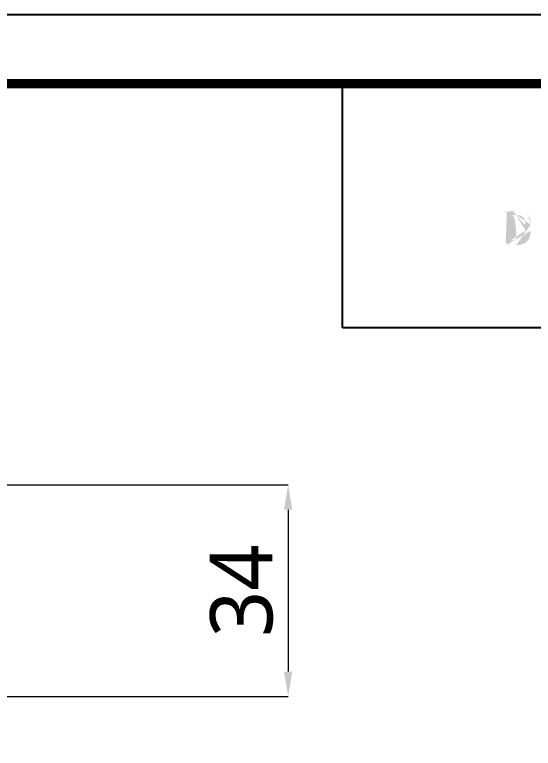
# Model space of a CAD drawing. Extents: x 16296681342 to 16296681993, y -37409618660 to -37409618183.
# Drawn here: x 16296681826.3 to 16296681909.5, y -37409618300.9 to -37409618183.2 of the extents above; entities that cross this region are included whole.
import ezdxf

# ---------------------------------------------------------------- set-up
doc = ezdxf.new("R2010")
doc.units = 0
doc.header["$LTSCALE"] = 10
doc.header["$MEASUREMENT"] = 0
doc.header["$PDMODE"] = 3
doc.header["$PDSIZE"] = -10
doc.layers.get('0').update_dxf_attribs({"linetype": 'CONTINUOUS'})
doc.layers.get('DEFPOINTS').update_dxf_attribs({"linetype": 'CONTINUOUS'})
doc.layers.add('BODY', color=7, linetype='CONTINUOUS')
doc.styles.add('Daelim Dimension', font='NanumGothic.ttf')
doc.dimstyles.new('DEFAULT', dxfattribs={"dimscale": 2, "dimtxt": 2, "dimasz": 2, "dimexe": 0, "dimexo": 2, "dimgap": 1, "dimtad": 1, "dimdec": 1, "dimzin": 9, "dimdsep": 46, "dimtxsty": 'Daelim Dimension', "dimcen": 0.5, "dimclrd": 252, "dimclre": 252, "dimclrt": 3, "dimadec": 1, "dimazin": 0, "dimtfac": 1, "dimtdec": 1, "dimtix": 1, "dimtmove": 0, "dimatfit": 3, "dimfxl": 0, "dimtolj": 1, "dimtzin": 1, "dimlwd": 9, "dimlwe": 9, "dimarcsym": 0})

# ---------------------------------------------------------------- blocks, each defined once
blk = doc.blocks.new('*D158')
at = {"layer": 'BODY', "color": 5, "lineweight": 9, "ltscale": 0.7}
for p, q in [((16296681823.075609, -37409618258.601952), (16296681870.154261, -37409618258.601952)), ((16296681870.154261, -37409618262.601952), (16296681870.154261, -37409618288.563843)), ((16296681787.91506, -37409618292.563843), (16296681870.154261, -37409618292.563843))]:
    blk.add_line(p, q, dxfattribs=at)
at = {"layer": 'BODY', "color": 5, "ltscale": 0.7}
for points in [[(16296681869.487591, -37409618262.601952), (16296681870.820921, -37409618262.601952), (16296681870.154261, -37409618258.601952)], [(16296681869.487591, -37409618288.563843), (16296681870.820921, -37409618288.563843), (16296681870.154261, -37409618292.563843)]]:
    blk.add_solid(points, dxfattribs=at)
at = {"layer": 'DEFPOINTS', "color": 0, "ltscale": 0.7}
for p in [(16296681819.075609, -37409618258.601952), (16296681783.91506, -37409618292.563843), (16296681870.154261, -37409618292.563843)]:
    blk.add_point(p, dxfattribs=at)
at = {"layer": 'BODY', "color": 7, "lineweight": 5, "ltscale": 0.7, "insert": (16296681862.7036, -37409618275.582893), "char_height": 10, "attachment_point": 5, "rotation": 90, "style": 'Daelim Dimension'}
blk.add_mtext('\\A1;34', dxfattribs=at)

msp = doc.modelspace()

# ---------------------------------------------------------------- hatches: boundary and pattern name
h = msp.add_hatch(color=5)
edge = h.paths.add_edge_path()
edge.add_spline(control_points=[(16296681909.04793, -37409618216.844948), (16296681909.04793, -37409618215.333069), (16296681908.2416, -37409618214.530952), (16296681906.71574, -37409618214.530952)], knot_values=[7, 7, 7, 7, 8, 8, 8, 8], degree=3, periodic=0)
edge.add_spline(control_points=[(16296681906.71574, -37409618214.530952), (16296681906.156839, -37409618214.530952), (16296681905.44886, -37409618214.564537), (16296681905.218571, -37409618214.603043)], knot_values=[0, 0, 0, 0, 1, 1, 1, 1], degree=3, periodic=0)
edge.add_spline(control_points=[(16296681905.218571, -37409618214.603043), (16296681905.074739, -37409618214.628227), (16296681904.98094, -37409618214.734627), (16296681904.98094, -37409618214.878807), (16296681904.98094, -37409618214.878807), (16296681904.98094, -37409618219.775558), (16296681904.98094, -37409618219.775558)], knot_values=[1, 1, 1, 1, 2, 2, 2, 3, 3, 3, 3], degree=3, periodic=0)
edge.add_spline(control_points=[(16296681904.98094, -37409618219.775558), (16296681904.98094, -37409618219.928146), (16296681905.074739, -37409618220.029633), (16296681905.22802, -37409618220.06324)], knot_values=[3, 3, 3, 3, 4, 4, 4, 4], degree=3, periodic=0)
edge.add_spline(control_points=[(16296681905.22802, -37409618220.06324), (16296681905.44886, -37409618220.091949), (16296681906.151939, -37409618220.128349), (16296681906.71574, -37409618220.128349)], knot_values=[4, 4, 4, 4, 5, 5, 5, 5], degree=3, periodic=0)
edge.add_spline(control_points=[(16296681906.71574, -37409618220.128349), (16296681908.2416, -37409618220.128349), (16296681909.04793, -37409618219.32692), (16296681909.04793, -37409618217.811546), (16296681909.04793, -37409618217.811546), (16296681909.04793, -37409618216.844948), (16296681909.04793, -37409618216.844948)], knot_values=[5, 5, 5, 5, 6, 6, 6, 7, 7, 7, 7], degree=3, periodic=0)
edge = h.paths.add_edge_path(flags=16)
edge.add_spline(control_points=[(16296681906.710831, -37409618215.286186), (16296681907.728201, -37409618215.286186), (16296681908.181761, -37409618215.769829), (16296681908.181761, -37409618216.844948), (16296681908.181761, -37409618216.844948), (16296681908.181761, -37409618217.086578), (16296681908.181761, -37409618217.328247)], knot_values=[4, 4, 4, 4, 5, 5, 5, 5.5, 5.5, 5.5, 5.5], degree=3, periodic=0)
edge.add_spline(control_points=[(16296681908.181761, -37409618217.328247), (16296681908.181761, -37409618217.569893), (16296681908.181761, -37409618217.811546), (16296681908.181761, -37409618217.811546)], knot_values=[5.5, 5.5, 5.5, 5.5, 6, 6, 6, 6], degree=3, periodic=0)
edge.add_spline(control_points=[(16296681908.181761, -37409618217.811546), (16296681908.181761, -37409618218.861473), (16296681907.699499, -37409618219.373833), (16296681906.71574, -37409618219.373833)], knot_values=[0, 0, 0, 0, 1, 1, 1, 1], degree=3, periodic=0)
edge.add_spline(control_points=[(16296681906.71574, -37409618219.373833), (16296681906.715719, -37409618219.373833), (16296681906.039249, -37409618219.36261), (16296681905.863911, -37409618219.355621), (16296681905.863911, -37409618219.355621), (16296681905.863911, -37409618215.327477), (16296681905.863911, -37409618215.327477)], knot_values=[1.00001, 1.00001, 1.00001, 1.00001, 2, 2, 2, 3, 3, 3, 3], degree=3, periodic=0)
edge.add_spline(control_points=[(16296681905.863911, -37409618215.327477), (16296681906.216681, -37409618215.290359), (16296681906.710831, -37409618215.286186), (16296681906.710831, -37409618215.286186)], knot_values=[3, 3, 3, 3, 4, 4, 4, 4], degree=3, periodic=0)

# ---------------------------------------------------------------- linework, layer by layer
at = {"color": 5, "ltscale": 0.5}
msp.add_line((16296681878.864639, -37409618233.413719), (16296681878.864639, -37409618194.226479), dxfattribs=at)
at = {"color": 5, "ltscale": 40}
msp.add_line((16296681982.90774, -37409618233.413719), (16296681878.864639, -37409618233.413719), dxfattribs=at)
at = {"ltscale": 0.5}
msp.add_lwpolyline([(16296681342.439421, -37409618660.151291), (16296681993.439421, -37409618660.151291), (16296681993.439421, -37409618183.151291), (16296681342.439421, -37409618183.151291)], close=True, dxfattribs=at)
at = {"color": 5, "linetype": 'ByBlock', "lineweight": 200, "const_width": 1.5}
msp.add_lwpolyline([(16296681352.907619, -37409618639.72657), (16296681982.907619, -37409618639.72657), (16296681982.907619, -37409618194.22657), (16296681352.907619, -37409618194.22657)], close=True, dxfattribs=at)

# ---------------------------------------------------------------- dimensions: what is measured, and where the dimension line sits
at = {"layer": 'BODY', "lineweight": 5, "ltscale": 0.7}
dim = msp.add_linear_dim(base=(16296681870.154261, -37409618292.563843), p1=(16296681819.0756, -37409618258.601936), p2=(16296681783.915051, -37409618292.563828), angle=90, dimstyle='DEFAULT', override={"dimtxt": 5, "dimclrd": 5, "dimclre": 5, "dimclrt": 7}, dxfattribs=at)
dim.commit()
dim.dimension.update_dxf_attribs({"geometry": '*D158', "text_midpoint": (16296681862.7036, -37409618275.582893)})

doc.saveas('drawing.dxf')
